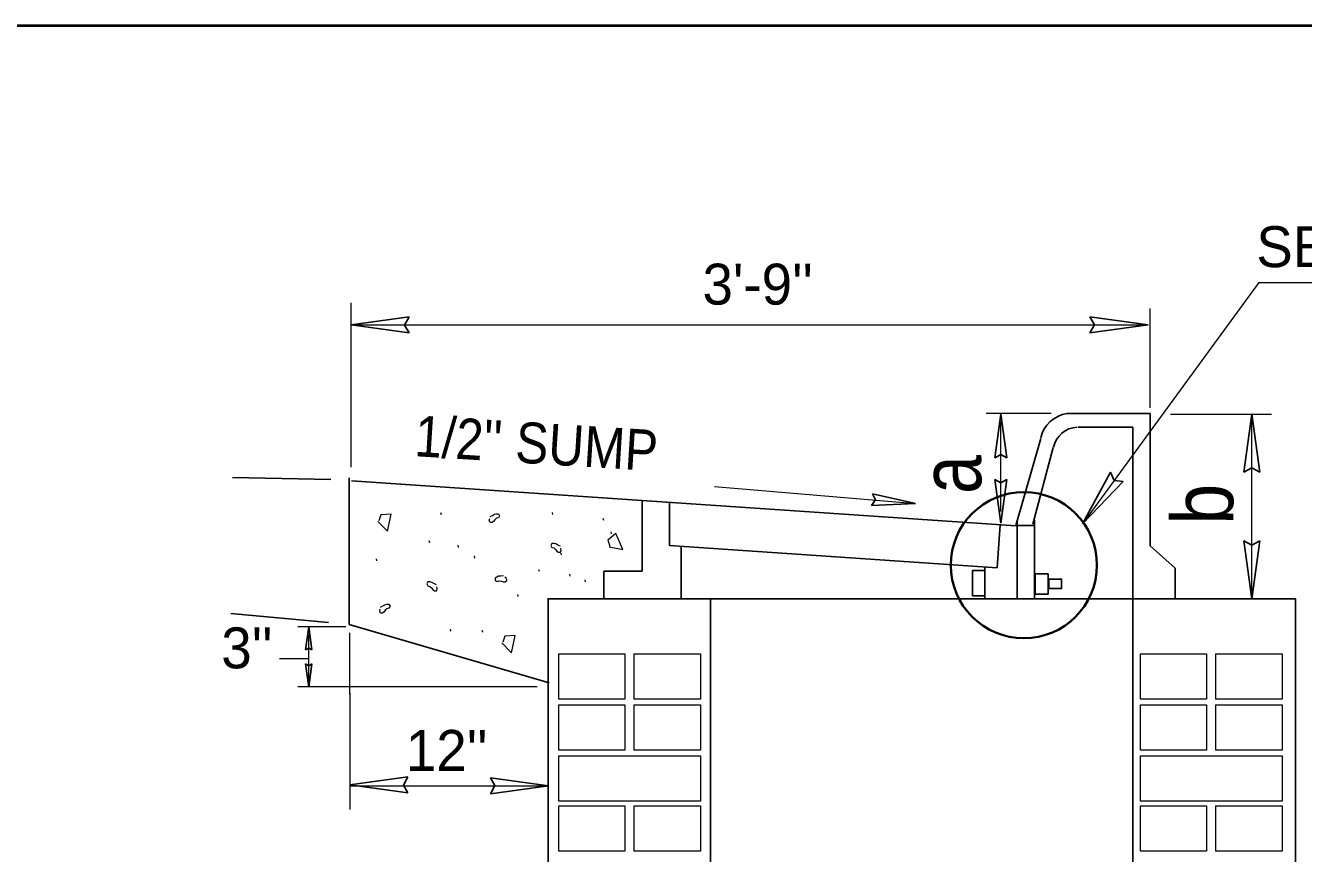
# Model space of a CAD drawing. Extents: x 385 to 753, y -129 to 142.
# Drawn here: x 631.4 to 668.87, y 68.86 to 93.14 of the extents above; entities that cross this region are included whole.
import ezdxf

# ---------------------------------------------------------------- set-up
doc = ezdxf.new("R2010")
doc.units = 0
doc.header["$LTSCALE"] = 0.48
doc.linetypes.add('LONG_DASHED', pattern=[7.5, 6, -1.5])
doc.layers.add('1', color=7, linetype='Continuous', lineweight=13)
doc.layers.add('25', color=7, linetype='Continuous', lineweight=13)
doc.layers.add('10', color=7, linetype='Continuous')

msp = doc.modelspace()

# ---------------------------------------------------------------- linework, layer by layer
at = {"layer": '1', "lineweight": 40}
msp.add_line((418.5478, 93.1413), (743.5478, 93.1413), dxfattribs=at)
at = {"layer": '1'}
for p, q in [((667.5624, 85.6017), (662.3962, 78.5293)), ((667.5624, 85.6017), (683.1884, 85.6017)), ((640.9429, 80.1859), (640.9429, 85.0122)), ((664.3826, 81.9253), (664.3826, 84.8417)), ((640.9429, 84.3605), (664.3167, 84.3605)), ((659.5655, 81.7762), (661.475, 81.7762)), ((664.9785, 81.7432), (667.9341, 81.7432)), ((667.3622, 76.3262), (667.3622, 81.7432)), ((659.996, 78.8829), (659.996, 81.5273)), ((651.6033, 79.6227), (657.4963, 79.1257)), ((639.388, 75.5159), (640.7957, 75.5159)), ((640.9098, 73.5282), (640.9098, 75.3322)), ((639.7031, 73.7349), (639.7031, 75.2755)), ((648.9732, 74.711), (648.9732, 73.3808)), ((649.2363, 74.711), (649.2363, 73.3808)), ((666.0316, 74.7109), (666.0316, 73.3807)), ((666.2948, 74.7109), (666.2948, 73.3807)), ((638.8415, 74.5763), (639.7124, 74.5763)), ((639.3791, 73.7584), (646.4059, 73.7584)), ((640.9098, 73.5597), (640.9098, 70.1471)), ((648.9732, 73.2146), (648.9732, 71.8844)), ((649.2363, 73.2146), (649.2363, 71.8844)), ((666.0316, 73.2145), (666.0316, 71.8843)), ((666.2948, 73.2145), (666.2948, 71.8843)), ((640.9098, 70.8428), (646.7367, 70.8428)), ((648.9731, 70.2563), (648.9731, 68.9262)), ((649.2362, 70.2563), (649.2362, 68.9262)), ((666.0315, 70.2562), (666.0315, 68.9261)), ((666.2947, 70.2562), (666.2947, 68.9261))]:
    msp.add_line(p, q, dxfattribs=at)
at = {"layer": '1', "lineweight": 25}
for p, q in [((640.9433, 84.3597), (642.6463, 84.5937)), ((640.9433, 84.3597), (642.6463, 84.1257)), ((664.3164, 84.3613), (662.6134, 84.5953)), ((664.3164, 84.3613), (662.6134, 84.1273)), ((659.9965, 81.7387), (659.821, 80.4614)), ((659.9965, 81.7387), (660.172, 80.4614)), ((661.9327, 81.7597), (664.3826, 81.7597)), ((664.3826, 77.8767), (664.3826, 81.7597)), ((667.3622, 81.7432), (667.1282, 80.0402)), ((667.3622, 81.7432), (667.5962, 80.0402)), ((662.2637, 81.3622), (663.8694, 81.3622)), ((663.8694, 58.1887), (663.8694, 81.3622)), ((660.4428, 78.4797), (661.1712, 81.0308)), ((660.9394, 78.5128), (661.5353, 80.7657)), ((640.8932, 75.5707), (640.8932, 79.8783)), ((662.397, 78.5291), (663.2127, 80.0423)), ((640.9595, 79.7883), (660.447, 78.4651)), ((659.9965, 78.5462), (659.821, 79.8234)), ((659.9965, 78.5462), (660.172, 79.8234)), ((662.397, 78.5291), (663.5905, 79.7662)), ((649.4845, 77.1378), (649.4845, 79.1782)), ((650.279, 77.8892), (650.279, 79.1555)), ((657.4962, 79.1264), (656.2087, 79.0588)), ((657.4962, 79.1264), (656.2382, 79.4086)), ((659.8942, 77.2363), (659.9793, 78.4963)), ((660.4759, 76.3261), (660.4759, 78.5801)), ((660.4759, 78.4797), (660.9891, 78.4797)), ((660.9891, 76.3261), (660.9891, 78.6317)), ((667.3622, 76.3262), (667.1282, 78.0292)), ((667.3622, 76.3262), (667.5962, 78.0292)), ((650.279, 77.8892), (659.8942, 77.2363)), ((650.6267, 76.3262), (650.6267, 77.8656)), ((659.5324, 76.3427), (659.5324, 77.2609)), ((648.3588, 76.3262), (648.3588, 77.1378)), ((648.3588, 77.1378), (649.4845, 77.1378)), ((646.7035, 76.3262), (668.6368, 76.3262)), ((646.7201, 55.4057), (646.7201, 76.3262)), ((651.4875, 58.1887), (651.4875, 76.3262)), ((668.6368, 55.4057), (668.6368, 76.3262)), ((639.7027, 75.5088), (639.6092, 74.8277)), ((639.7027, 75.5088), (639.7963, 74.8277)), ((640.8901, 75.5716), (646.7532, 73.8578)), ((639.7034, 73.7351), (639.6098, 74.4162)), ((639.7034, 73.7351), (639.797, 74.4162)), ((640.9102, 70.8654), (642.6132, 71.0994)), ((640.9102, 70.8654), (642.6132, 70.6314)), ((646.7363, 70.8437), (645.0333, 71.0777)), ((646.7363, 70.8437), (645.0333, 70.6097))]:
    msp.add_line(p, q, dxfattribs=at)
at = {"layer": '1', "linetype": 'LONG_DASHED', "lineweight": 25}
for p, q in [((637.4667, 79.8878), (640.7774, 79.8215)), ((637.4196, 75.8985), (640.8901, 75.5716))]:
    msp.add_line(p, q, dxfattribs=at)
at = {"layer": '1', "lineweight": 25}
for points in [[(642.6463, 84.5937), (642.5145, 84.3572), (642.6463, 84.1257)], [(662.6134, 84.1273), (662.7452, 84.3637), (662.6134, 84.5953)], [(659.821, 80.4614), (659.9983, 80.5602), (660.172, 80.4614)], [(663.2127, 80.0423), (663.3258, 79.7965), (663.5905, 79.7662)], [(667.5962, 80.0402), (667.3597, 80.1719), (667.1282, 80.0402)], [(659.821, 79.8234), (659.9983, 79.7246), (660.172, 79.8234)], [(656.2087, 79.0588), (656.322, 79.2272), (656.2382, 79.4086)], [(667.1282, 78.0292), (667.3646, 77.8974), (667.5962, 78.0292)], [(665.1109, 76.3262), (665.1109, 77.2207), (664.3826, 77.8767)], [(639.7963, 74.8277), (639.7017, 74.8803), (639.6092, 74.8277)], [(639.6098, 74.4162), (639.7044, 74.3636), (639.797, 74.4162)], [(642.6132, 71.0994), (642.4814, 70.863), (642.6132, 70.6314)], [(645.0333, 70.6097), (645.1651, 70.8461), (645.0333, 71.0777)]]:
    msp.add_lwpolyline(points, dxfattribs=at)
for points in [[(659.1682, 76.4089), (659.5324, 76.4089), (659.5324, 77.1544), (659.1682, 77.1544)], [(661.0057, 76.4587), (661.3863, 76.4587), (661.3863, 77.055), (661.0057, 77.055)], [(661.4029, 76.6243), (661.7837, 76.6243), (661.7837, 76.9059), (661.4029, 76.9059)]]:
    msp.add_lwpolyline(points, close=True, dxfattribs=at)
at = {"layer": '1'}
for points in [[(648.9732, 73.3808), (647.0346, 73.3808), (647.0346, 74.711), (648.9732, 74.711)], [(649.2363, 74.711), (651.1888, 74.711), (651.1888, 73.3808), (649.2363, 73.3808)], [(666.0316, 73.3807), (664.093, 73.3807), (664.093, 74.7109), (666.0316, 74.7109)], [(666.2948, 74.7109), (668.2472, 74.7109), (668.2472, 73.3807), (666.2948, 73.3807)], [(648.9732, 71.8844), (647.0346, 71.8844), (647.0346, 73.2146), (648.9732, 73.2146)], [(649.2363, 73.2146), (651.1888, 73.2146), (651.1888, 71.8844), (649.2363, 71.8844)], [(666.0316, 71.8843), (664.093, 71.8843), (664.093, 73.2145), (666.0316, 73.2145)], [(666.2948, 73.2145), (668.2472, 73.2145), (668.2472, 71.8843), (666.2948, 71.8843)], [(648.9731, 68.9262), (647.0345, 68.9262), (647.0345, 70.2563), (648.9731, 70.2563)], [(649.2362, 70.2563), (651.1887, 70.2563), (651.1887, 68.9262), (649.2362, 68.9262)], [(666.0315, 68.9261), (664.0929, 68.9261), (664.0929, 70.2562), (666.0315, 70.2562)], [(666.2947, 70.2562), (668.2471, 70.2562), (668.2471, 68.9261), (666.2947, 68.9261)]]:
    msp.add_lwpolyline(points, dxfattribs=at)
for points in [[(647.0346, 71.7182), (651.1888, 71.7182), (651.1888, 70.388), (647.0346, 70.388)], [(664.093, 71.7181), (668.2472, 71.7181), (668.2472, 70.3879), (664.093, 70.3879)]]:
    msp.add_lwpolyline(points, close=True, dxfattribs=at)
at = {"layer": '1', "lineweight": 35}
msp.add_circle((660.6761, 77.3131), 2.144, dxfattribs=at)
at = {"layer": '1', "lineweight": 25}
for centre, radius, start, end in [((662.0757, 80.8419), 0.9276, 98.3564, 167.20648), ((662.2772, 80.6119), 0.7512, 92.91786, 167.53515)]:
    msp.add_arc(centre, radius, start, end, dxfattribs=at)
at = {"layer": '25'}
for points in [[(641.7338, 78.5984), (642.0147, 78.3063), (642.1198, 78.8092), (641.8157, 78.786), (641.7572, 78.6104)], [(643.568, 78.8565), (643.5821, 78.8016), (643.5836, 78.8)], [(645.0215, 78.7392), (645.0917, 78.7744), (645.1502, 78.8095), (645.2086, 78.8214), (645.2672, 78.8212), (645.3022, 78.7627), (645.2672, 78.7043), (645.2086, 78.6925), (645.162, 78.6457), (645.1268, 78.599), (645.08, 78.5639), (645.0216, 78.564), (644.9982, 78.6225), (645.0097, 78.6808)], [(646.8381, 78.8565), (646.8522, 78.8016), (646.8537, 78.8)], [(648.3322, 78.6869), (648.3462, 78.632), (648.3478, 78.6304)], [(643.2297, 78.0369), (643.2437, 77.982), (643.2452, 77.9804)], [(648.5178, 77.8489), (648.9154, 77.7707), (648.7132, 78.2429), (648.4773, 78.0495), (648.5301, 77.8722)], [(648.5577, 78.2912), (648.5717, 78.2363), (648.5733, 78.2347)], [(644.0754, 77.8957), (644.0895, 77.8407), (644.091, 77.8392)], [(644.5547, 77.5848), (644.5688, 77.5299), (644.5702, 77.5283)], [(647.0819, 77.8681), (647.0118, 77.9032), (646.9532, 77.9382), (646.8948, 77.95), (646.8361, 77.95), (646.8012, 77.8915), (646.8363, 77.8329), (646.8948, 77.8211), (646.9414, 77.7744), (646.9767, 77.7276), (647.0233, 77.6926), (647.0819, 77.6926), (647.1053, 77.7511), (647.0937, 77.8096)], [(647.0918, 77.6696), (647.1059, 77.6147), (647.1074, 77.6131)], [(641.6793, 77.5), (641.6933, 77.4451), (641.6948, 77.4435)], [(645.4146, 77.0034), (645.337, 76.992), (645.2688, 76.987), (645.2143, 76.9632), (645.1662, 76.9295), (645.1712, 76.8615), (645.2336, 76.8337), (645.2882, 76.8576), (645.3532, 76.8461), (645.4089, 76.8279), (645.4672, 76.826), (645.5152, 76.8596), (645.5008, 76.921), (645.4578, 76.9622)], [(646.4434, 77.1892), (646.4575, 77.1342), (646.459, 77.1327)], [(647.3455, 77.0479), (647.3596, 76.993), (647.3611, 76.9914)], [(647.7966, 76.8783), (647.8107, 76.8234), (647.8122, 76.8218)], [(643.4453, 76.7377), (643.3752, 76.7728), (643.3166, 76.8078), (643.2582, 76.8196), (643.1995, 76.8196), (643.1646, 76.7611), (643.1997, 76.7025), (643.2582, 76.6907), (643.3048, 76.644), (643.3401, 76.5972), (643.3868, 76.5622), (643.4453, 76.5622), (643.4688, 76.6207), (643.4571, 76.6792)], [(645.8233, 76.4544), (645.8373, 76.3995), (645.8388, 76.3979)], [(641.8077, 76.0829), (641.878, 76.1181), (641.9364, 76.1532), (641.9948, 76.1651), (642.0535, 76.1649), (642.0885, 76.1064), (642.0535, 76.048), (641.9948, 76.0362), (641.9483, 75.9894), (641.913, 75.9427), (641.8662, 75.9076), (641.8078, 75.9077), (641.7844, 75.9662), (641.796, 76.0244)], [(643.8499, 75.4371), (643.864, 75.3822), (643.8655, 75.3806)], [(644.7802, 75.4088), (644.7943, 75.3539), (644.7957, 75.3523)], [(645.3704, 75.0378), (645.6513, 74.7458), (645.7564, 75.2486), (645.4522, 75.2254), (645.3937, 75.0498)]]:
    msp.add_lwpolyline(points, dxfattribs=at)

# ---------------------------------------------------------------- texts
at = {"layer": '10'}
for s, p in [('SEE DETAIL CONNECTION ', (667.4916, 86.0552)), ("3'-9''", (651.2514, 84.9561)), ("3''", (637.1376, 74.2871)), ("12''", (642.5509, 71.2788))]:
    msp.add_text(s, height=1.2, dxfattribs=at).set_placement(p)
for s, height, rotation, width, p in [("1/2'' SUMP", 1.2, 356.435, 0.9, (642.7831, 80.5117)), ('a', 1.8, 90, 0.85, (659.4261, 79.4024)), ('b', 1.8, 90, 0.9, (666.8152, 78.497))]:
    msp.add_text(s, height=height, rotation=rotation, dxfattribs=dict(at, width=width)).set_placement(p)

doc.saveas('drawing.dxf')
